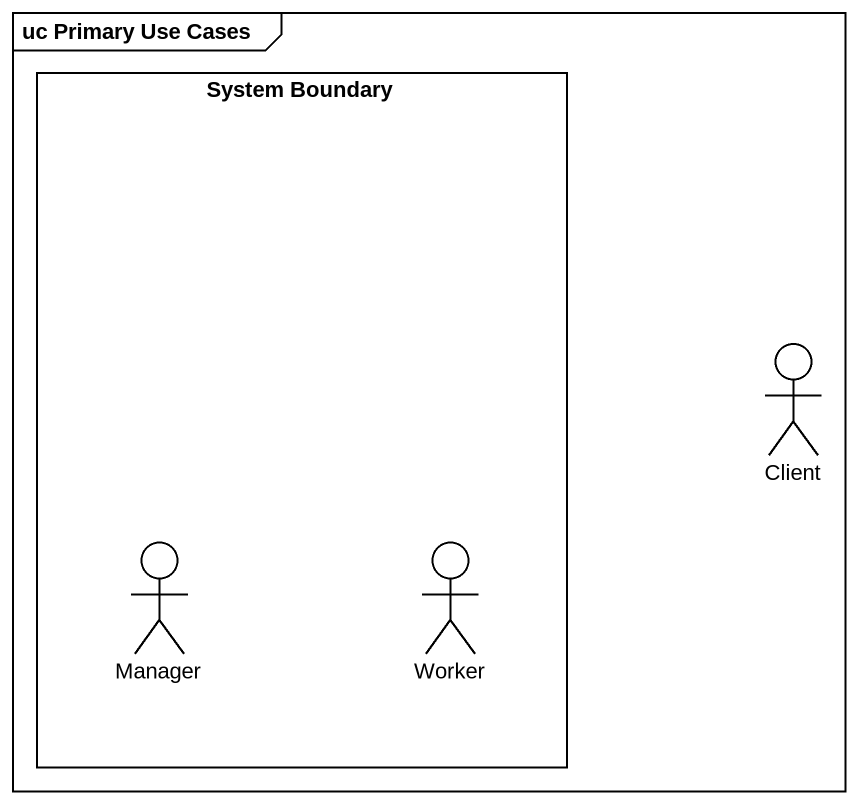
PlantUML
@startuml
mainframe uc Primary Use Cases
rectangle "System Boundary" as System_Boundary {
  actor Manager
  actor Worker
}
actor Client
@enduml
